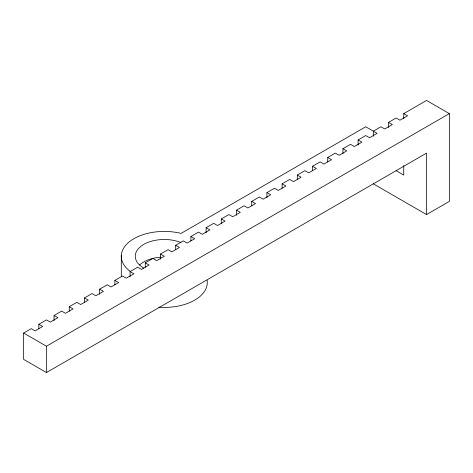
<?xml version="1.0" encoding="UTF-8"?>
<svg xmlns="http://www.w3.org/2000/svg" width="473" height="473" viewBox="0 0 473 473"><rect width="100%" height="100%" fill="white"/><g stroke="black" fill="none" stroke-linecap="round" stroke-linejoin="round"><path stroke-width="0.71" d="M403.741 118.735L403.741 113.615L426.545 100.447L449.35 113.615L449.35 201.392L426.545 214.559L426.545 153.11L46.455 372.553L23.65 359.385L23.65 333.057L31.253 328.664L35.055 330.858L42.653 326.471L38.851 324.277L38.851 328.664M38.851 324.277L46.455 319.89L50.256 322.083L57.86 317.696L54.058 315.497L54.058 320.617M54.058 315.497L61.661 311.11L65.457 313.303L73.061 308.916L69.259 306.723L69.259 311.11M69.259 306.723L76.863 302.33L80.664 304.529L88.268 300.136L84.466 297.943L84.466 302.33M84.466 297.943L92.064 293.556L95.865 295.749L103.469 291.362L99.667 289.169L99.667 294.289M99.667 289.169L107.27 284.776L111.072 286.969L118.67 282.582L114.874 280.388L114.874 284.776M114.874 280.388L122.472 276.001L126.273 278.195L133.877 273.808L130.075 271.608L130.075 276.729M130.075 271.608L137.678 267.221L141.48 269.415L149.078 265.028L145.276 262.834L145.276 267.221M145.276 262.834L152.88 258.441L156.681 260.641L164.285 256.248L160.483 254.054L160.483 259.174M160.483 254.054L168.086 249.667L171.882 251.861L179.486 247.474L175.684 245.28L175.684 249.667M175.684 245.28L183.288 240.887L187.089 243.081L194.693 238.694L190.891 236.5L190.891 240.887M190.891 236.5L198.489 232.113L202.29 234.306L209.894 229.919L206.092 227.72L206.092 232.84M206.092 227.72L213.695 223.333L217.497 225.526L225.095 221.139L221.299 218.946L221.299 223.333M221.299 218.946L228.897 214.553L232.698 216.752L240.302 212.359L236.5 210.166L236.5 215.286M236.5 210.166L244.103 205.779L247.905 207.972L255.503 203.585L251.701 201.392L251.701 205.779M251.701 201.392L259.305 196.999L263.106 199.192L270.71 194.805L266.908 192.612L266.908 197.732M266.908 192.612L274.511 188.224L278.307 190.418L285.911 186.031L282.109 183.831L282.109 188.224M282.109 183.831L289.713 179.444L293.514 181.638L301.118 177.251L297.316 175.057L297.316 179.444M297.316 175.057L304.914 170.664L308.715 172.864L316.319 168.471L312.517 166.277L312.517 170.664M312.517 166.277L320.12 161.89L323.922 164.084L331.52 159.697L327.724 157.503L327.724 161.89M327.724 157.503L335.322 153.11L339.123 155.304L346.727 150.917L342.925 148.723L342.925 153.843M342.925 148.723L350.528 144.336L354.33 146.529L361.928 142.142L358.126 139.943L358.126 145.063M358.126 139.943L365.73 135.556L369.531 137.749L377.135 133.362L365.73 126.782L181.064 233.396L178.847 232.893A43.002 24.827 0 0 0 129.496 241.656A43.002 24.827 0 0 0 130.306 271.467M388.534 127.509L388.534 122.389L396.138 118.002L399.939 120.195L407.543 115.808L403.741 113.615M23.65 333.057L46.455 346.218L449.35 113.615M388.534 122.389L392.336 124.582L384.732 128.975L380.936 126.776L373.333 131.169L373.333 136.289M396.138 170.67L403.741 175.057L403.741 165.55M373.333 183.837L426.545 214.559M121.301 255.473L121.301 276.782M46.455 346.218L46.455 372.553M207.097 280.247A43.002 24.827 0 0 1 158.893 307.214M139.63 264.963A29.024 16.756 0 0 1 160.838 257.164M143.757 268.102A29.024 16.756 0 0 1 142.048 245.481A29.024 16.756 0 0 1 180.928 242.519"/></g></svg>
